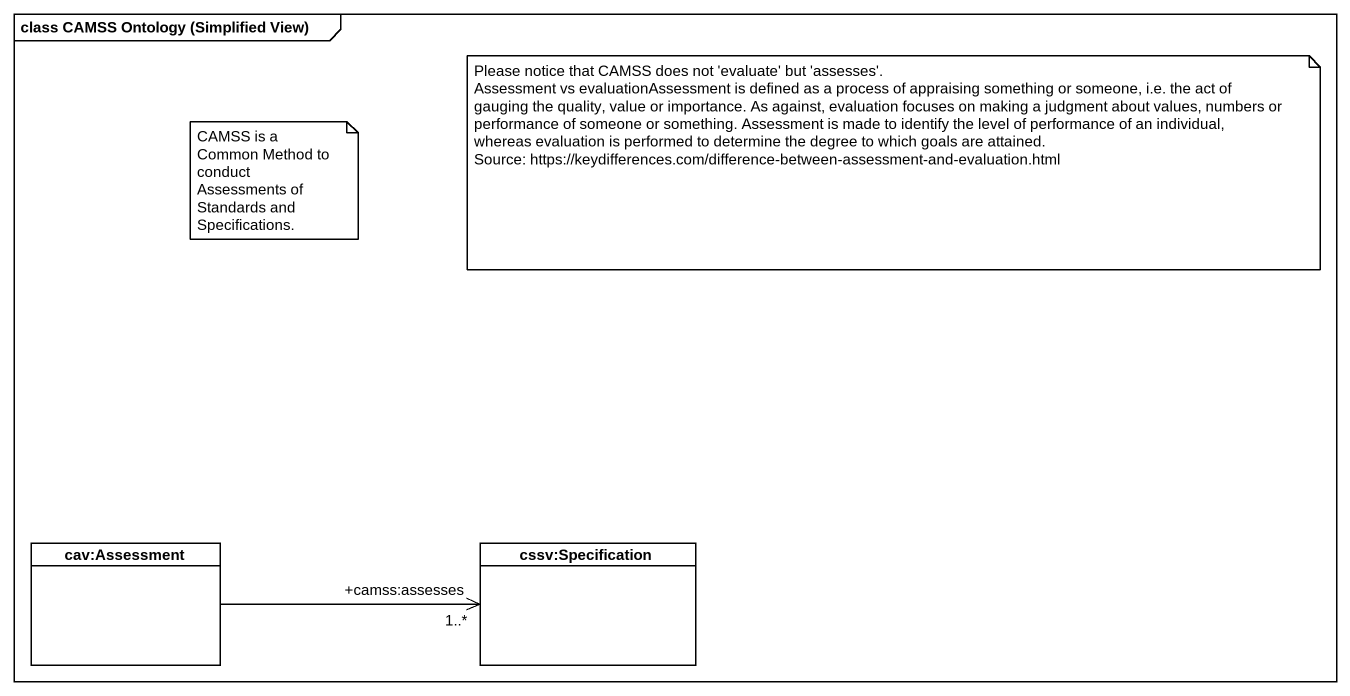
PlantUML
@startuml
mainframe class CAMSS Ontology (Simplified View)
hide circle
hide empty members
class "cav:Assessment" as cav_Assessment
class "cssv:Specification" as cssv_Specification
cav_Assessment -right-> "+camss:assesses\n1..*" cssv_Specification
note as N1
  Please notice that CAMSS does not 'evaluate' but 'assesses'.
  Assessment vs evaluationAssessment is defined as a process of appraising something or someone, i.e. the act of gauging the quality, value or importance. As against, evaluation focuses on making a judgment about values, numbers or performance of someone or something. Assessment is made to identify the level of performance of an individual, whereas evaluation is performed to determine the degree to which goals are attained.
  Source: https://keydifferences.com/difference-between-assessment-and-evaluation.html
end note
note as N2
  CAMSS is a Common Method to conduct Assessments of Standards and Specifications.
end note
@enduml
